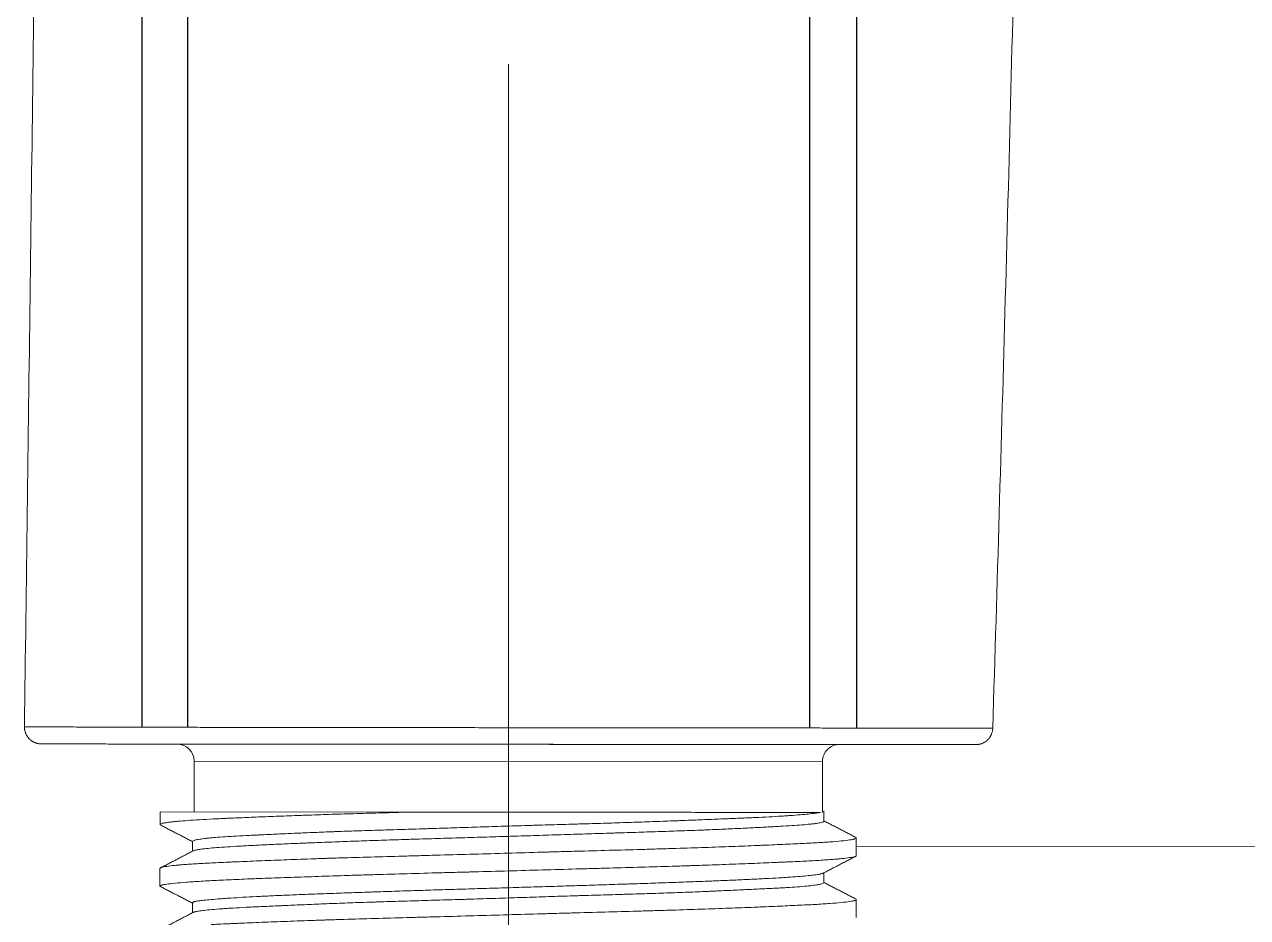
# Model space of a CAD drawing. Extents: x 6534 to 7663, y 0 to 827.
# Drawn here: x 7336.27 to 7372.28, y 343.87 to 370.18 of the extents above; entities that cross this region are included whole.
import ezdxf

# ---------------------------------------------------------------- set-up
doc = ezdxf.new("R2010")
doc.units = 0
doc.header["$LTSCALE"] = 30
doc.header["$MEASUREMENT"] = 0
doc.linetypes.add('CENTER', pattern=[2, 1.25, -0.25, 0.25, -0.25])
doc.layers.get('0').update_dxf_attribs({"linetype": 'CONTINUOUS'})
doc.layers.add('1', color=7, linetype='CONTINUOUS')
doc.layers.add('DEF_LAYER_ASSEM_MEMBER', color=7, linetype='CONTINUOUS')

msp = doc.modelspace()

# ---------------------------------------------------------------- linework, layer by layer
at = {"ltscale": 0.5}
for p, q in [((7360.759, 452.368), (7360.759, 349.455)), ((7359.384, 451.975), (7359.384, 349.457)), ((7341.069, 446.738), (7341.069, 349.476)), ((7339.723, 446.353), (7339.723, 349.479))]:
    msp.add_line(p, q, dxfattribs=at)
at = {"layer": '1', "color": 7, "linetype": 'Continuous', "lineweight": 18}
for p, q in [((7341.26, 348.483), (7341.259, 346.983)), ((7359.76, 348.469), (7359.759, 346.969)), ((7340.259, 346.984), (7340.258, 346.615)), ((7347.575, 346.979), (7340.259, 346.984)), ((7360.758, 345.969), (7397.008, 345.942))]:
    msp.add_line(p, q, dxfattribs=at)
at = {"layer": '1', "color": 7, "linetype": 'Continuous', "lineweight": 13}
for p, q in [((7359.757, 348.469), (7341.26, 348.483)), ((7359.76, 348.469), (7359.757, 348.469))]:
    msp.add_line(p, q, dxfattribs=at)
at = {"layer": '1', "color": 7, "linetype": 'Continuous', "lineweight": 18}
for centre, start, end in [((7340.76, 348.484), 359.9575, 89.9575), ((7360.26, 348.469), 89.9575, 179.9575)]:
    msp.add_arc(centre, 0.5, start, end, dxfattribs=at)
msp.add_ellipse((7343.137, 348.982), major_axis=(1.3, -0.001), ratio=0.000001, start_param=5.236163, end_param=5.495687, dxfattribs=at)
for points, knots in [([(7366.625, 454.045), (7366.617, 449.672), (7366.545, 440.906), (7366.427, 427.772), (7366.256, 414.635), (7366.08, 403.689), (7365.918, 394.932), (7365.785, 388.364), (7365.641, 381.797), (7365.487, 375.23), (7365.322, 368.664), (7365.092, 360.07), (7364.905, 353.666), (7364.775, 349.451)], [0, 0, 0, 0, 0.12558, 0.25116, 0.376739, 0.502319, 0.565109, 0.627899, 0.690689, 0.753479, 0.816268, 0.879058, 1, 1, 1, 1]), ([(7337.521, 445.722), (7337.499, 444.126), (7337.415, 438.15), (7337.285, 427.797), (7337.113, 414.662), (7336.971, 403.716), (7336.858, 394.959), (7336.772, 388.392), (7336.687, 381.824), (7336.601, 375.257), (7336.516, 368.689), (7336.405, 360.101), (7336.321, 353.703), (7336.267, 349.493)], [0, 0, 0, 0, 0.049777, 0.186275, 0.322772, 0.45927, 0.527518, 0.595767, 0.664016, 0.732265, 0.800513, 0.868762, 1, 1, 1, 1]), ([(7336.267, 349.493), (7336.267, 349.493), (7336.278, 349.493), (7336.328, 349.493), (7336.367, 349.492), (7336.475, 349.492), (7336.544, 349.491), (7336.718, 349.49), (7336.822, 349.49), (7337.07, 349.489), (7337.214, 349.488), (7337.544, 349.486), (7337.731, 349.486), (7338.151, 349.484), (7338.384, 349.483), (7338.897, 349.482), (7339.178, 349.481), (7339.639, 349.48), (7339.799, 349.479), (7340.05, 349.479), (7340.136, 349.478), (7340.31, 349.478), (7340.399, 349.478), (7340.672, 349.477), (7340.861, 349.477), (7341.159, 349.476), (7341.26, 349.476), (7341.468, 349.476), (7341.574, 349.475), (7341.899, 349.475), (7342.125, 349.474), (7342.591, 349.474), (7342.831, 349.473), (7343.324, 349.473), (7343.577, 349.472), (7344.094, 349.471), (7344.358, 349.471), (7344.898, 349.471), (7345.173, 349.47), (7345.734, 349.47), (7346.305, 349.469), (7346.895, 349.468), (7347.495, 349.468), (7347.8, 349.468), (7348.726, 349.467), (7349.361, 349.466), (7350.332, 349.466), (7350.659, 349.465), (7351.153, 349.465), (7351.401, 349.465), (7351.692, 349.465), (7351.838, 349.464), (7351.911, 349.464), (7351.947, 349.464), (7351.965, 349.464), (7351.975, 349.464), (7351.979, 349.464), (7351.981, 349.464), (7351.982, 349.464), (7351.983, 349.464), (7351.983, 349.464), (7352.574, 349.464), (7353.153, 349.463), (7354.282, 349.462), (7354.833, 349.462), (7355.9, 349.46), (7356.417, 349.46), (7357.164, 349.459), (7357.408, 349.459), (7357.887, 349.458), (7358.122, 349.458), (7358.581, 349.458), (7358.806, 349.457), (7359.245, 349.457), (7359.46, 349.457), (7359.775, 349.456), (7359.879, 349.456), (7360.084, 349.456), (7360.185, 349.456), (7360.483, 349.456), (7360.675, 349.456), (7360.952, 349.455), (7361.042, 349.455), (7361.217, 349.455), (7361.303, 349.455), (7361.552, 349.455), (7361.709, 349.455), (7361.93, 349.454), (7362.001, 349.454), (7362.139, 349.454), (7362.205, 349.454), (7362.397, 349.454), (7362.516, 349.454), (7362.738, 349.454), (7362.841, 349.453), (7363.035, 349.453), (7363.126, 349.453), (7363.256, 349.453), (7363.298, 349.453), (7363.379, 349.453), (7363.42, 349.453), (7363.537, 349.453), (7363.611, 349.453), (7363.752, 349.453), (7363.819, 349.452), (7363.944, 349.452), (7364.002, 349.452), (7364.166, 349.452), (7364.26, 349.452), (7364.422, 349.452), (7364.489, 349.452), (7364.601, 349.451), (7364.645, 349.451), (7364.713, 349.451), (7364.737, 349.451), (7364.768, 349.451), (7364.775, 349.451), (7364.775, 349.451)], [0, 0, 0, 0, 0.031156, 0.031156, 0.062409, 0.062409, 0.093662, 0.093662, 0.124915, 0.124915, 0.156168, 0.156168, 0.187421, 0.187421, 0.218674, 0.218674, 0.249927, 0.249927, 0.265554, 0.265554, 0.273367, 0.273367, 0.28118, 0.28118, 0.296807, 0.296807, 0.30462, 0.30462, 0.312433, 0.312433, 0.32806, 0.32806, 0.343686, 0.343686, 0.359313, 0.359313, 0.37494, 0.37494, 0.390566, 0.390566, 0.406193, 0.421819, 0.421819, 0.437446, 0.437446, 0.468699, 0.468699, 0.484325, 0.484325, 0.492138, 0.496045, 0.497998, 0.498975, 0.499463, 0.499707, 0.49983, 0.499891, 0.499921, 0.499936, 0.499936, 0.499952, 0.499952, 0.531205, 0.531205, 0.562458, 0.562458, 0.593711, 0.593711, 0.609337, 0.609337, 0.624964, 0.624964, 0.64059, 0.64059, 0.656217, 0.656217, 0.66403, 0.66403, 0.671843, 0.671843, 0.68747, 0.68747, 0.695283, 0.695283, 0.703096, 0.703096, 0.718723, 0.718723, 0.726536, 0.726536, 0.734349, 0.734349, 0.749976, 0.749976, 0.765602, 0.765602, 0.781229, 0.781229, 0.789042, 0.789042, 0.796855, 0.796855, 0.812482, 0.812482, 0.828108, 0.828108, 0.843735, 0.843735, 0.874988, 0.874988, 0.906241, 0.906241, 0.937494, 0.937494, 0.968747, 0.968747, 1, 1, 1, 1]), ([(7336.766, 348.987), (7336.766, 348.987), (7336.827, 348.986), (7337.084, 348.986), (7337.469, 348.986), (7337.933, 348.986), (7338.444, 348.985), (7338.979, 348.985), (7339.52, 348.984), (7340.057, 348.984), (7340.581, 348.984), (7341.087, 348.983), (7341.59, 348.983), (7342.137, 348.983), (7342.764, 348.982), (7343.493, 348.982), (7344.326, 348.981), (7345.27, 348.98), (7346.336, 348.979), (7347.538, 348.979), (7348.893, 348.978), (7350.372, 348.976), (7351.862, 348.975), (7353.247, 348.974), (7354.461, 348.973), (7355.521, 348.973), (7356.451, 348.972), (7357.27, 348.971), (7357.993, 348.971), (7358.631, 348.97), (7359.203, 348.97), (7359.741, 348.969), (7360.259, 348.969), (7360.741, 348.969), (7361.159, 348.968), (7361.516, 348.968), (7361.833, 348.968), (7362.137, 348.968), (7362.44, 348.967), (7362.742, 348.967), (7363.049, 348.967), (7363.357, 348.967), (7363.645, 348.967), (7363.902, 348.966), (7364.11, 348.966), (7364.244, 348.966), (7364.275, 348.966), (7364.275, 348.966)], [0, 0, 0, 0, 0.037084, 0.073584, 0.106389, 0.135965, 0.162704, 0.186948, 0.208985, 0.229051, 0.24729, 0.263568, 0.278551, 0.293845, 0.310949, 0.33007, 0.351109, 0.374252, 0.399721, 0.42783, 0.458927, 0.493451, 0.529034, 0.560822, 0.588887, 0.613895, 0.636333, 0.656554, 0.674894, 0.691536, 0.706437, 0.720858, 0.735687, 0.750551, 0.764238, 0.776408, 0.788319, 0.801063, 0.815408, 0.831556, 0.849555, 0.869503, 0.891471, 0.915588, 0.942112, 0.97134, 1, 1, 1, 1]), ([(7339.596, 348.984), (7339.648, 348.984), (7339.808, 348.984), (7340.088, 348.984), (7340.437, 348.984), (7340.779, 348.984), (7341.11, 348.983), (7341.427, 348.983), (7341.733, 348.983), (7342.039, 348.983), (7342.359, 348.982), (7342.698, 348.982), (7343.049, 348.982), (7343.314, 348.982), (7343.459, 348.982), (7343.483, 348.982)], [0, 0, 0, 0, 0.05822, 0.176645, 0.28422, 0.382517, 0.472776, 0.553916, 0.626583, 0.697546, 0.770254, 0.843627, 0.915875, 0.985875, 1, 1, 1, 1]), ([(7346.412, 348.98), (7346.778, 348.979), (7347.565, 348.979), (7348.755, 348.978), (7349.925, 348.977), (7350.983, 348.976), (7351.933, 348.975), (7352.792, 348.975), (7353.571, 348.974), (7354.276, 348.974), (7354.856, 348.973), (7355.2, 348.973), (7355.334, 348.973)], [0, 0, 0, 0, 0.126872, 0.269181, 0.398926, 0.514338, 0.618474, 0.71349, 0.800387, 0.880096, 0.953332, 1, 1, 1, 1]), ([(7357.227, 348.971), (7357.256, 348.971), (7357.425, 348.971), (7357.733, 348.971), (7358.141, 348.971), (7358.536, 348.97), (7358.916, 348.97), (7359.267, 348.97), (7359.579, 348.97), (7359.848, 348.969), (7360.088, 348.969), (7360.316, 348.969), (7360.55, 348.969), (7360.784, 348.969), (7361.013, 348.969), (7361.231, 348.968), (7361.438, 348.968), (7361.593, 348.968), (7361.679, 348.968), (7361.704, 348.968)], [0, 0, 0, 0, 0.01442, 0.082634, 0.15177, 0.219487, 0.284427, 0.350107, 0.408757, 0.460442, 0.509241, 0.55938, 0.615208, 0.680165, 0.748686, 0.821138, 0.895807, 0.969671, 1, 1, 1, 1]), ([(7362.303, 348.968), (7362.34, 348.968), (7362.425, 348.967), (7362.539, 348.967), (7362.603, 348.967), (7362.631, 348.967), (7362.632, 348.967)], [0, 0, 0, 0, 0.24291, 0.594065, 0.97807, 1, 1, 1, 1]), ([(7347.575, 346.979), (7347.31, 346.971), (7347.051, 346.964), (7346.542, 346.95), (7346.043, 346.935), (7345.563, 346.921), (7345.092, 346.906), (7344.862, 346.898), (7344.58, 346.888), (7344.524, 346.886), (7344.412, 346.882), (7344.247, 346.877), (7344.086, 346.871), (7343.77, 346.859), (7343.567, 346.851), (7343.176, 346.836), (7342.989, 346.828), (7342.629, 346.813), (7342.457, 346.806), (7342.252, 346.796), (7342.211, 346.795), (7342.131, 346.791), (7342.092, 346.789), (7341.975, 346.784), (7341.9, 346.78), (7341.681, 346.769), (7341.41, 346.754), (7341.062, 346.732), (7340.869, 346.716), (7340.739, 346.704), (7340.699, 346.7), (7340.641, 346.694), (7340.623, 346.692), (7340.587, 346.688), (7340.57, 346.686), (7340.488, 346.676), (7340.434, 346.668), (7340.346, 346.653), (7340.314, 346.645), (7340.27, 346.63), (7340.258, 346.623), (7340.258, 346.615)], [0, 0, 0, 0, 0.0625, 0.0625, 0.125, 0.1875, 0.1875, 0.25, 0.25, 0.265625, 0.265625, 0.28125, 0.3125, 0.3125, 0.375, 0.375, 0.4375, 0.4375, 0.5, 0.5, 0.515625, 0.515625, 0.53125, 0.53125, 0.5625, 0.5625, 0.625, 0.6875, 0.75, 0.75, 0.78125, 0.78125, 0.796875, 0.796875, 0.8125, 0.8125, 0.875, 0.875, 0.9375, 0.9375, 1, 1, 1, 1]), ([(7341.213, 346.117), (7341.212, 346.123), (7341.22, 346.13), (7341.249, 346.143), (7341.273, 346.151), (7341.338, 346.165), (7341.378, 346.173), (7341.477, 346.188), (7341.535, 346.196), (7341.619, 346.206), (7341.636, 346.208), (7341.672, 346.212), (7341.727, 346.217), (7341.787, 346.223), (7341.912, 346.234), (7342.003, 346.241), (7342.202, 346.254), (7342.416, 346.268), (7342.661, 346.281), (7342.857, 346.291), (7342.924, 346.294), (7343.027, 346.299), (7343.062, 346.301), (7343.133, 346.304), (7343.312, 346.313), (7343.5, 346.322), (7343.813, 346.336), (7344.137, 346.351), (7344.486, 346.367), (7344.846, 346.382), (7345.033, 346.389), (7345.273, 346.399), (7345.322, 346.4), (7345.42, 346.404), (7345.567, 346.41), (7345.716, 346.415), (7346.017, 346.425), (7346.221, 346.432), (7346.637, 346.445), (7347.061, 346.458), (7347.498, 346.471), (7347.831, 346.481), (7347.943, 346.485), (7348.113, 346.49), (7348.169, 346.492), (7348.283, 346.495), (7348.34, 346.497), (7348.624, 346.506), (7348.852, 346.513), (7349.31, 346.528), (7349.769, 346.543), (7350.232, 346.558), (7350.696, 346.573), (7350.929, 346.58), (7351.221, 346.589), (7351.279, 346.591), (7351.396, 346.594), (7351.571, 346.6), (7351.745, 346.605), (7352.092, 346.615), (7352.321, 346.621), (7352.607, 346.63), (7352.664, 346.631), (7352.778, 346.635), (7352.834, 346.636), (7353.004, 346.641), (7353.116, 346.645), (7353.45, 346.654), (7353.669, 346.661), (7354.101, 346.675), (7354.313, 346.682), (7354.731, 346.697), (7354.936, 346.704), (7355.239, 346.716), (7355.389, 346.721), (7355.537, 346.727), (7355.635, 346.731), (7355.684, 346.733), (7355.927, 346.742), (7356.116, 346.75), (7356.482, 346.765), (7356.659, 346.772), (7356.874, 346.78), (7356.917, 346.782), (7357.001, 346.786), (7357.126, 346.791), (7357.247, 346.796), (7357.483, 346.806), (7357.785, 346.819), (7358.059, 346.832), (7358.319, 346.845), (7358.443, 346.853), (7358.617, 346.863), (7358.674, 346.867), (7358.756, 346.873), (7358.783, 346.875), (7358.836, 346.878), (7358.862, 346.88), (7358.988, 346.89), (7359.175, 346.905), (7359.405, 346.928), (7359.525, 346.942), (7359.629, 346.957), (7359.672, 346.964), (7359.706, 346.971)], [0, 0, 0, 0, 0.022851, 0.022851, 0.047906, 0.047906, 0.072961, 0.072961, 0.098016, 0.098016, 0.10428, 0.10428, 0.110543, 0.123071, 0.123071, 0.148126, 0.148126, 0.173181, 0.198236, 0.198236, 0.210764, 0.210764, 0.217028, 0.217028, 0.223292, 0.248347, 0.248347, 0.273402, 0.298457, 0.298457, 0.323512, 0.323512, 0.329776, 0.329776, 0.33604, 0.348567, 0.348567, 0.373622, 0.373622, 0.398677, 0.423732, 0.423732, 0.43626, 0.43626, 0.442524, 0.442524, 0.448788, 0.448788, 0.473843, 0.473843, 0.498898, 0.523953, 0.523953, 0.549008, 0.549008, 0.555272, 0.555272, 0.561536, 0.574063, 0.574063, 0.599118, 0.599118, 0.605382, 0.605382, 0.611646, 0.611646, 0.624173, 0.624173, 0.649228, 0.649228, 0.674284, 0.674284, 0.699339, 0.699339, 0.711866, 0.71813, 0.71813, 0.724394, 0.724394, 0.749449, 0.749449, 0.774504, 0.774504, 0.780768, 0.780768, 0.787032, 0.799559, 0.799559, 0.824614, 0.849669, 0.849669, 0.874724, 0.874724, 0.887252, 0.887252, 0.893516, 0.893516, 0.89978, 0.89978, 0.924835, 0.94989, 0.974945, 0.974945, 1, 1, 1, 1]), ([(7359.704, 346.97), (7359.672, 346.97), (7359.621, 346.97), (7359.481, 346.97), (7359.393, 346.97), (7359.18, 346.97), (7359.055, 346.97), (7358.892, 346.97), (7358.874, 346.97), (7358.837, 346.97), (7358.78, 346.97), (7358.721, 346.97), (7358.6, 346.97), (7358.515, 346.97), (7358.249, 346.971), (7357.861, 346.971), (7357.411, 346.971), (7357.11, 346.971), (7357.049, 346.971), (7356.925, 346.972), (7356.737, 346.972), (7356.543, 346.972), (7356.147, 346.972), (7355.872, 346.972), (7355.299, 346.973), (7355.001, 346.973), (7354.653, 346.973), (7354.615, 346.973), (7354.537, 346.973), (7354.497, 346.973), (7354.38, 346.973), (7354.301, 346.974), (7354.063, 346.974), (7353.903, 346.974), (7353.419, 346.974), (7353.091, 346.974), (7352.423, 346.975), (7352.084, 346.975), (7351.653, 346.975), (7351.566, 346.976), (7351.436, 346.976), (7351.392, 346.976), (7351.305, 346.976), (7351.087, 346.976), (7350.869, 346.976), (7350.347, 346.976), (7350, 346.977), (7349.305, 346.977), (7348.958, 346.977), (7348.438, 346.978), (7348.265, 346.978), (7347.918, 346.978), (7347.746, 346.978), (7347.575, 346.979)], [0, 0, 0, 0, 0.0625, 0.0625, 0.125, 0.125, 0.1875, 0.1875, 0.195312, 0.195312, 0.203125, 0.21875, 0.21875, 0.25, 0.25, 0.3125, 0.375, 0.375, 0.390625, 0.390625, 0.40625, 0.4375, 0.4375, 0.5, 0.5, 0.5625, 0.5625, 0.570312, 0.570312, 0.578125, 0.578125, 0.59375, 0.59375, 0.625, 0.625, 0.6875, 0.6875, 0.75, 0.75, 0.765625, 0.765625, 0.773437, 0.773437, 0.78125, 0.8125, 0.8125, 0.875, 0.875, 0.9375, 0.9375, 0.96875, 0.96875, 1, 1, 1, 1]), ([(7341.226, 345.833), (7341.23, 345.836), (7341.252, 345.846), (7341.291, 345.857), (7341.349, 345.868), (7341.37, 345.872), (7341.406, 345.878), (7341.419, 345.88), (7341.446, 345.884), (7341.459, 345.886), (7341.589, 345.903), (7341.742, 345.918), (7342.025, 345.94), (7342.231, 345.955), (7342.474, 345.97), (7342.637, 345.979), (7342.67, 345.981), (7342.737, 345.985), (7342.84, 345.991), (7342.946, 345.996), (7343.164, 346.007), (7343.468, 346.022), (7343.801, 346.037), (7344.148, 346.052), (7344.329, 346.059), (7344.564, 346.069), (7344.611, 346.071), (7344.707, 346.074), (7344.755, 346.076), (7344.901, 346.082), (7344.999, 346.086), (7345.298, 346.097), (7345.502, 346.105), (7345.92, 346.12), (7346.133, 346.128), (7346.57, 346.143), (7346.793, 346.15), (7347.134, 346.161), (7347.249, 346.165), (7347.423, 346.17), (7347.482, 346.172), (7347.599, 346.176), (7347.657, 346.178), (7347.951, 346.187), (7348.187, 346.194), (7348.663, 346.208), (7349.142, 346.223), (7349.627, 346.237), (7349.994, 346.248), (7350.116, 346.252), (7350.301, 346.258), (7350.363, 346.259), (7350.486, 346.263), (7350.548, 346.265), (7350.856, 346.275), (7351.101, 346.282), (7351.587, 346.298), (7351.829, 346.306), (7352.309, 346.321), (7352.547, 346.329), (7353.02, 346.344), (7353.255, 346.351), (7353.547, 346.36), (7353.605, 346.362), (7353.721, 346.366), (7353.894, 346.371), (7354.065, 346.377), (7354.402, 346.387), (7354.843, 346.401), (7355.266, 346.415), (7355.679, 346.43), (7355.881, 346.437), (7356.128, 346.446), (7356.177, 346.448), (7356.274, 346.452), (7356.323, 346.454), (7356.466, 346.46), (7356.56, 346.464), (7356.837, 346.475), (7357.013, 346.483), (7357.352, 346.499), (7357.514, 346.508), (7357.824, 346.523), (7357.972, 346.531), (7358.183, 346.542), (7358.251, 346.546), (7358.351, 346.551), (7358.384, 346.553), (7358.449, 346.557), (7358.481, 346.558), (7358.637, 346.567), (7358.753, 346.574), (7358.968, 346.588), (7359.166, 346.602), (7359.328, 346.617), (7359.436, 346.628), (7359.47, 346.631), (7359.517, 346.637), (7359.532, 346.639), (7359.561, 346.643), (7359.575, 346.645), (7359.642, 346.655), (7359.685, 346.663), (7359.752, 346.679), (7359.776, 346.687), (7359.8, 346.702), (7359.805, 346.708), (7359.805, 346.714)], [0, 0, 0, 0, 0.008901, 0.034476, 0.034476, 0.047264, 0.047264, 0.053658, 0.053658, 0.060051, 0.060051, 0.111202, 0.111202, 0.136778, 0.162353, 0.162353, 0.168747, 0.168747, 0.175141, 0.187929, 0.187929, 0.213504, 0.23908, 0.23908, 0.264655, 0.264655, 0.271049, 0.271049, 0.277443, 0.277443, 0.290231, 0.290231, 0.315806, 0.315806, 0.341381, 0.341381, 0.366957, 0.366957, 0.379745, 0.379745, 0.386138, 0.386138, 0.392532, 0.392532, 0.418108, 0.418108, 0.443683, 0.469259, 0.469259, 0.482046, 0.482046, 0.48844, 0.48844, 0.494834, 0.494834, 0.52041, 0.52041, 0.545985, 0.545985, 0.571561, 0.571561, 0.597136, 0.597136, 0.60353, 0.60353, 0.609924, 0.622711, 0.622711, 0.648287, 0.673862, 0.673862, 0.699438, 0.699438, 0.705832, 0.705832, 0.712225, 0.712225, 0.725013, 0.725013, 0.750589, 0.750589, 0.776164, 0.776164, 0.80174, 0.80174, 0.814527, 0.814527, 0.820921, 0.820921, 0.827315, 0.827315, 0.85289, 0.85289, 0.878466, 0.904041, 0.904041, 0.916829, 0.916829, 0.923223, 0.923223, 0.929617, 0.929617, 0.955192, 0.955192, 0.980768, 0.980768, 1, 1, 1, 1]), ([(7340.27, 345.335), (7340.278, 345.34), (7340.29, 345.345), (7340.34, 345.36), (7340.389, 345.37), (7340.519, 345.39), (7340.6, 345.399), (7340.722, 345.412), (7340.76, 345.415), (7340.801, 345.419), (7340.828, 345.421), (7340.842, 345.423), (7340.914, 345.429), (7340.974, 345.433), (7341.167, 345.447), (7341.453, 345.465), (7341.796, 345.482), (7342.075, 345.495), (7342.172, 345.5), (7342.322, 345.507), (7342.373, 345.509), (7342.477, 345.513), (7342.53, 345.516), (7342.798, 345.527), (7343.024, 345.537), (7343.496, 345.556), (7343.744, 345.565), (7344.26, 345.585), (7344.529, 345.595), (7344.879, 345.607), (7344.95, 345.609), (7345.057, 345.613), (7345.093, 345.614), (7345.165, 345.617), (7345.345, 345.623), (7345.528, 345.628), (7345.972, 345.642), (7346.576, 345.659), (7347.205, 345.677), (7347.686, 345.69), (7347.848, 345.694), (7348.093, 345.701), (7348.176, 345.703), (7348.341, 345.708), (7348.423, 345.71), (7348.837, 345.721), (7349.169, 345.73), (7349.834, 345.749), (7350.167, 345.759), (7350.835, 345.778), (7351.17, 345.788), (7351.548, 345.799), (7351.59, 345.8), (7351.674, 345.803), (7351.716, 345.804), (7351.842, 345.807), (7352.093, 345.815), (7352.341, 345.822), (7352.834, 345.835), (7353.482, 345.853), (7354.112, 345.87), (7354.577, 345.883), (7354.731, 345.888), (7354.96, 345.894), (7355.037, 345.897), (7355.188, 345.901), (7355.262, 345.903), (7355.634, 345.915), (7355.921, 345.924), (7356.476, 345.943), (7356.745, 345.952), (7357.262, 345.972), (7357.511, 345.981), (7357.78, 345.992), (7357.81, 345.994), (7357.869, 345.996), (7357.957, 346), (7358.158, 346.008), (7358.322, 346.016), (7358.641, 346.03), (7358.84, 346.038), (7359.212, 346.056), (7359.384, 346.065), (7359.622, 346.078), (7359.698, 346.083), (7359.843, 346.092), (7359.911, 346.096), (7360.105, 346.11), (7360.217, 346.119), (7360.412, 346.138), (7360.493, 346.148), (7360.592, 346.162), (7360.621, 346.167), (7360.658, 346.175), (7360.669, 346.177), (7360.69, 346.182), (7360.7, 346.185), (7360.741, 346.197), (7360.758, 346.207), (7360.758, 346.217)], [0, 0, 0, 0, 0.016123, 0.016123, 0.047861, 0.047861, 0.079599, 0.079599, 0.087533, 0.091501, 0.091501, 0.095468, 0.095468, 0.111337, 0.111337, 0.143075, 0.174813, 0.174813, 0.190682, 0.190682, 0.198616, 0.198616, 0.206551, 0.206551, 0.238289, 0.238289, 0.270027, 0.270027, 0.301765, 0.301765, 0.309699, 0.309699, 0.313666, 0.313666, 0.317634, 0.333503, 0.333503, 0.365241, 0.396979, 0.396979, 0.412848, 0.412848, 0.420782, 0.420782, 0.428717, 0.428717, 0.460455, 0.460455, 0.492193, 0.492193, 0.52393, 0.52393, 0.527898, 0.527898, 0.531865, 0.531865, 0.539799, 0.555668, 0.555668, 0.587406, 0.619144, 0.619144, 0.635013, 0.635013, 0.642948, 0.642948, 0.650882, 0.650882, 0.68262, 0.68262, 0.714358, 0.714358, 0.746096, 0.746096, 0.750064, 0.750064, 0.754031, 0.761965, 0.777834, 0.777834, 0.809572, 0.809572, 0.84131, 0.84131, 0.857179, 0.857179, 0.873048, 0.873048, 0.904786, 0.904786, 0.936524, 0.936524, 0.952393, 0.952393, 0.960328, 0.960328, 0.968262, 0.968262, 1, 1, 1, 1]), ([(7360.743, 345.678), (7360.735, 345.674), (7360.723, 345.67), (7360.675, 345.656), (7360.626, 345.647), (7360.496, 345.628), (7360.415, 345.618), (7360.293, 345.606), (7360.255, 345.602), (7360.214, 345.598), (7360.187, 345.596), (7360.173, 345.595), (7360.102, 345.589), (7360.041, 345.584), (7359.848, 345.57), (7359.705, 345.56), (7359.39, 345.542), (7359.219, 345.534), (7358.94, 345.52), (7358.843, 345.516), (7358.693, 345.509), (7358.642, 345.506), (7358.538, 345.502), (7358.485, 345.5), (7358.217, 345.488), (7357.992, 345.479), (7357.519, 345.46), (7357.272, 345.45), (7356.755, 345.431), (7356.486, 345.422), (7356.136, 345.41), (7356.066, 345.407), (7355.959, 345.404), (7355.923, 345.403), (7355.851, 345.4), (7355.67, 345.394), (7355.487, 345.389), (7355.043, 345.375), (7354.439, 345.358), (7353.81, 345.34), (7353.329, 345.326), (7353.167, 345.322), (7352.922, 345.315), (7352.84, 345.313), (7352.675, 345.308), (7352.592, 345.306), (7352.178, 345.294), (7351.847, 345.284), (7351.182, 345.265), (7350.848, 345.256), (7350.18, 345.237), (7349.845, 345.228), (7349.467, 345.217), (7349.425, 345.216), (7349.341, 345.214), (7349.299, 345.213), (7349.173, 345.209), (7348.922, 345.203), (7348.674, 345.196), (7348.181, 345.183), (7347.533, 345.165), (7346.903, 345.147), (7346.438, 345.133), (7346.284, 345.128), (7346.055, 345.121), (7345.979, 345.119), (7345.828, 345.114), (7345.753, 345.112), (7345.382, 345.1), (7345.094, 345.09), (7344.539, 345.071), (7344.271, 345.062), (7343.753, 345.043), (7343.504, 345.034), (7343.235, 345.024), (7343.205, 345.023), (7343.146, 345.021), (7343.058, 345.017), (7342.857, 345.01), (7342.693, 345.003), (7342.374, 344.989), (7341.976, 344.971), (7341.631, 344.952), (7341.393, 344.938), (7341.317, 344.933), (7341.172, 344.923), (7341.104, 344.919), (7340.911, 344.904), (7340.798, 344.894), (7340.603, 344.875), (7340.522, 344.866), (7340.423, 344.853), (7340.395, 344.848), (7340.357, 344.841), (7340.346, 344.839), (7340.325, 344.834), (7340.316, 344.832), (7340.274, 344.821), (7340.257, 344.811), (7340.257, 344.802)], [0, 0, 0, 0, 0.01459, 0.01459, 0.046378, 0.046378, 0.078165, 0.078165, 0.086112, 0.090085, 0.090085, 0.094059, 0.094059, 0.109952, 0.109952, 0.14174, 0.14174, 0.173527, 0.173527, 0.189421, 0.189421, 0.197368, 0.197368, 0.205315, 0.205315, 0.237102, 0.237102, 0.268889, 0.268889, 0.300677, 0.300677, 0.308624, 0.308624, 0.312597, 0.312597, 0.316571, 0.332464, 0.332464, 0.364252, 0.396039, 0.396039, 0.411933, 0.411933, 0.41988, 0.41988, 0.427827, 0.427827, 0.459614, 0.459614, 0.491401, 0.491401, 0.523189, 0.523189, 0.527162, 0.527162, 0.531136, 0.531136, 0.539082, 0.554976, 0.554976, 0.586764, 0.618551, 0.618551, 0.634445, 0.634445, 0.642392, 0.642392, 0.650338, 0.650338, 0.682126, 0.682126, 0.713913, 0.713913, 0.745701, 0.745701, 0.749674, 0.749674, 0.753648, 0.761594, 0.777488, 0.777488, 0.809276, 0.841063, 0.841063, 0.856957, 0.856957, 0.87285, 0.87285, 0.904638, 0.904638, 0.936425, 0.936425, 0.952319, 0.952319, 0.960266, 0.960266, 0.968213, 0.968213, 1, 1, 1, 1]), ([(7340.257, 344.8), (7340.257, 344.822), (7340.257, 344.921), (7340.257, 345.095), (7340.257, 345.248), (7340.257, 345.324)], [0, 0, 0, 0, 0.125977, 0.562948, 1, 1, 1, 1]), ([(7341.21, 344.305), (7341.21, 344.31), (7341.213, 344.315), (7341.225, 344.323), (7341.232, 344.326), (7341.247, 344.332), (7341.252, 344.334), (7341.264, 344.337), (7341.297, 344.346), (7341.343, 344.355), (7341.435, 344.369), (7341.49, 344.376), (7341.615, 344.39), (7341.687, 344.397), (7341.846, 344.411), (7341.934, 344.418), (7342.054, 344.427), (7342.079, 344.429), (7342.129, 344.432), (7342.155, 344.434), (7342.233, 344.44), (7342.287, 344.443), (7342.455, 344.454), (7342.692, 344.469), (7343.089, 344.491), (7343.382, 344.505), (7343.613, 344.516), (7343.692, 344.519), (7343.853, 344.527), (7343.936, 344.53), (7344.187, 344.541), (7344.36, 344.548), (7344.716, 344.561), (7344.9, 344.568), (7345.276, 344.582), (7345.663, 344.596), (7346.07, 344.61), (7346.33, 344.619), (7346.383, 344.621), (7346.488, 344.625), (7346.541, 344.626), (7346.701, 344.632), (7346.807, 344.635), (7347.13, 344.646), (7347.564, 344.66), (7348.009, 344.675), (7348.458, 344.689), (7348.684, 344.696), (7349.029, 344.707), (7349.144, 344.71), (7349.376, 344.717), (7349.493, 344.721), (7349.842, 344.731), (7350.075, 344.738), (7350.539, 344.752), (7351.002, 344.766), (7351.694, 344.787), (7352.153, 344.801), (7352.497, 344.812), (7352.611, 344.815), (7352.839, 344.822), (7352.952, 344.826), (7353.29, 344.837), (7353.512, 344.844), (7353.787, 344.853), (7353.842, 344.854), (7353.951, 344.858), (7354.005, 344.86), (7354.168, 344.865), (7354.275, 344.869), (7354.594, 344.879), (7354.802, 344.887), (7355.207, 344.901), (7355.406, 344.908), (7355.793, 344.922), (7355.982, 344.929), (7356.258, 344.94), (7356.395, 344.945), (7356.528, 344.95), (7356.617, 344.954), (7356.661, 344.955), (7356.879, 344.964), (7357.046, 344.971), (7357.368, 344.985), (7357.677, 345), (7357.959, 345.014), (7358.227, 345.028), (7358.355, 345.035), (7358.506, 345.044), (7358.536, 345.046), (7358.595, 345.049), (7358.624, 345.051), (7358.709, 345.057), (7358.764, 345.06), (7358.921, 345.071), (7359.018, 345.078), (7359.194, 345.093), (7359.273, 345.1), (7359.416, 345.114), (7359.543, 345.129), (7359.636, 345.143), (7359.684, 345.152), (7359.693, 345.153), (7359.71, 345.157), (7359.718, 345.159), (7359.741, 345.164), (7359.753, 345.168), (7359.773, 345.174), (7359.78, 345.177), (7359.786, 345.18)], [0, 0, 0, 0, 0.014917, 0.014917, 0.027103, 0.027103, 0.033197, 0.033197, 0.03929, 0.063664, 0.063664, 0.088037, 0.088037, 0.112411, 0.112411, 0.136785, 0.136785, 0.142878, 0.142878, 0.148971, 0.148971, 0.161158, 0.161158, 0.185532, 0.209905, 0.234279, 0.234279, 0.246466, 0.246466, 0.258653, 0.258653, 0.283026, 0.283026, 0.3074, 0.3074, 0.331773, 0.356147, 0.356147, 0.36224, 0.36224, 0.368334, 0.368334, 0.380521, 0.380521, 0.404894, 0.429268, 0.429268, 0.453641, 0.453641, 0.465828, 0.465828, 0.478015, 0.478015, 0.502389, 0.502389, 0.526762, 0.551136, 0.575509, 0.575509, 0.587696, 0.587696, 0.599883, 0.599883, 0.624257, 0.624257, 0.63035, 0.63035, 0.636443, 0.636443, 0.64863, 0.64863, 0.673004, 0.673004, 0.697377, 0.697377, 0.721751, 0.721751, 0.733938, 0.740031, 0.740031, 0.746125, 0.746125, 0.770498, 0.770498, 0.794872, 0.819245, 0.819245, 0.843619, 0.843619, 0.849712, 0.849712, 0.855806, 0.855806, 0.867993, 0.867993, 0.892366, 0.892366, 0.91674, 0.91674, 0.941113, 0.965487, 0.965487, 0.97158, 0.97158, 0.977674, 0.977674, 0.989861, 0.989861, 1, 1, 1, 1]), ([(7341.223, 344.018), (7341.226, 344.021), (7341.231, 344.023), (7341.241, 344.027), (7341.246, 344.029), (7341.258, 344.033), (7341.291, 344.042), (7341.339, 344.052), (7341.435, 344.068), (7341.493, 344.076), (7341.627, 344.092), (7341.703, 344.1), (7341.874, 344.116), (7341.969, 344.123), (7342.099, 344.133), (7342.126, 344.135), (7342.18, 344.138), (7342.263, 344.144), (7342.35, 344.149), (7342.531, 344.16), (7342.787, 344.174), (7343.075, 344.188), (7343.378, 344.202), (7343.538, 344.209), (7343.748, 344.219), (7343.79, 344.22), (7343.876, 344.224), (7343.92, 344.226), (7344.051, 344.232), (7344.14, 344.236), (7344.412, 344.247), (7344.599, 344.255), (7344.984, 344.272), (7345.183, 344.28), (7345.591, 344.296), (7345.8, 344.304), (7346.123, 344.315), (7346.232, 344.319), (7346.398, 344.324), (7346.454, 344.326), (7346.565, 344.33), (7346.621, 344.331), (7346.901, 344.34), (7347.356, 344.354), (7347.821, 344.368), (7348.291, 344.382), (7348.529, 344.388), (7348.891, 344.399), (7349.012, 344.403), (7349.194, 344.408), (7349.256, 344.41), (7349.378, 344.414), (7349.44, 344.416), (7349.746, 344.425), (7349.991, 344.433), (7350.48, 344.449), (7350.968, 344.465), (7351.454, 344.481), (7351.939, 344.497), (7352.181, 344.505), (7352.483, 344.514), (7352.544, 344.516), (7352.664, 344.519), (7352.844, 344.525), (7353.022, 344.53), (7353.377, 344.541), (7353.611, 344.547), (7353.899, 344.556), (7353.957, 344.558), (7354.071, 344.561), (7354.242, 344.566), (7354.41, 344.571), (7354.742, 344.582), (7354.959, 344.589), (7355.381, 344.603), (7355.587, 344.611), (7355.988, 344.627), (7356.184, 344.635), (7356.422, 344.645), (7356.469, 344.647), (7356.563, 344.651), (7356.61, 344.653), (7356.749, 344.659), (7356.839, 344.664), (7357.105, 344.676), (7357.275, 344.684), (7357.6, 344.699), (7357.756, 344.707), (7358.052, 344.721), (7358.193, 344.728), (7358.393, 344.738), (7358.457, 344.742), (7358.552, 344.747), (7358.583, 344.748), (7358.643, 344.752), (7358.673, 344.754), (7358.819, 344.762), (7358.927, 344.769), (7359.123, 344.783), (7359.212, 344.791), (7359.372, 344.806), (7359.442, 344.814), (7359.534, 344.826), (7359.562, 344.83), (7359.601, 344.837), (7359.614, 344.839), (7359.638, 344.843), (7359.649, 344.845), (7359.703, 344.855), (7359.736, 344.863), (7359.782, 344.88), (7359.796, 344.888), (7359.802, 344.897), (7359.803, 344.899), (7359.803, 344.9)], [0, 0, 0, 0, 0.007482, 0.007482, 0.013887, 0.013887, 0.020293, 0.045916, 0.045916, 0.071538, 0.071538, 0.097161, 0.097161, 0.122784, 0.122784, 0.129189, 0.129189, 0.135595, 0.148406, 0.148406, 0.174029, 0.199651, 0.199651, 0.225274, 0.225274, 0.23168, 0.23168, 0.238085, 0.238085, 0.250897, 0.250897, 0.276519, 0.276519, 0.302142, 0.302142, 0.327765, 0.327765, 0.340576, 0.340576, 0.346982, 0.346982, 0.353387, 0.353387, 0.37901, 0.404633, 0.404633, 0.430255, 0.430255, 0.443067, 0.443067, 0.449472, 0.449472, 0.455878, 0.455878, 0.481501, 0.481501, 0.507123, 0.532746, 0.532746, 0.558368, 0.558368, 0.564774, 0.564774, 0.57118, 0.583991, 0.583991, 0.609614, 0.609614, 0.616019, 0.616019, 0.622425, 0.635236, 0.635236, 0.660859, 0.660859, 0.686482, 0.686482, 0.712104, 0.712104, 0.71851, 0.71851, 0.724916, 0.724916, 0.737727, 0.737727, 0.76335, 0.76335, 0.788972, 0.788972, 0.814595, 0.814595, 0.827406, 0.827406, 0.833812, 0.833812, 0.840217, 0.840217, 0.86584, 0.86584, 0.891463, 0.891463, 0.917085, 0.917085, 0.929897, 0.929897, 0.936302, 0.936302, 0.942708, 0.942708, 0.968331, 0.968331, 0.993953, 0.993953, 1, 1, 1, 1]), ([(7341.761, 343.666), (7341.832, 343.669), (7341.905, 343.673), (7342.074, 343.681), (7342.171, 343.685), (7342.321, 343.692), (7342.372, 343.694), (7342.476, 343.699), (7342.529, 343.701), (7342.797, 343.713), (7343.022, 343.723), (7343.495, 343.742), (7343.742, 343.751), (7344.259, 343.771), (7344.527, 343.781), (7344.878, 343.793), (7344.948, 343.795), (7345.055, 343.799), (7345.091, 343.8), (7345.163, 343.802), (7345.344, 343.808), (7345.527, 343.814), (7345.97, 343.827), (7346.575, 343.845), (7347.204, 343.862), (7347.685, 343.875), (7347.847, 343.88), (7348.092, 343.886), (7348.174, 343.889), (7348.339, 343.893), (7348.422, 343.895), (7348.836, 343.907), (7349.167, 343.916), (7349.832, 343.935), (7350.165, 343.945), (7350.834, 343.964), (7351.169, 343.974), (7351.547, 343.985), (7351.589, 343.986), (7351.673, 343.988), (7351.715, 343.99), (7351.841, 343.993), (7351.924, 343.996), (7352.174, 344.003), (7352.34, 344.007), (7352.833, 344.021), (7353.481, 344.038), (7354.111, 344.056), (7354.576, 344.069), (7354.73, 344.073), (7354.959, 344.08), (7355.035, 344.082), (7355.186, 344.087), (7355.261, 344.089), (7355.632, 344.1), (7355.92, 344.11), (7356.475, 344.128), (7356.743, 344.138), (7357.261, 344.158), (7357.51, 344.167), (7357.779, 344.178), (7357.809, 344.18), (7357.868, 344.182), (7357.956, 344.186), (7358.157, 344.194), (7358.321, 344.201), (7358.64, 344.215), (7359.038, 344.233), (7359.383, 344.25), (7359.621, 344.263), (7359.697, 344.268), (7359.842, 344.277), (7359.91, 344.282), (7360.103, 344.295), (7360.216, 344.305), (7360.41, 344.324), (7360.492, 344.333), (7360.59, 344.348), (7360.619, 344.353), (7360.657, 344.361), (7360.668, 344.363), (7360.689, 344.368), (7360.698, 344.371), (7360.74, 344.383), (7360.757, 344.393), (7360.757, 344.403)], [0, 0, 0, 0, 0.015431, 0.015431, 0.034365, 0.034365, 0.043832, 0.043832, 0.053299, 0.053299, 0.091167, 0.091167, 0.129035, 0.129035, 0.166903, 0.166903, 0.17637, 0.17637, 0.181104, 0.181104, 0.185837, 0.204771, 0.204771, 0.242639, 0.280507, 0.280507, 0.299441, 0.299441, 0.308908, 0.308908, 0.318375, 0.318375, 0.356243, 0.356243, 0.394112, 0.394112, 0.43198, 0.43198, 0.436713, 0.436713, 0.441447, 0.441447, 0.450914, 0.450914, 0.469848, 0.469848, 0.507716, 0.545584, 0.545584, 0.564518, 0.564518, 0.573985, 0.573985, 0.583452, 0.583452, 0.62132, 0.62132, 0.659188, 0.659188, 0.697056, 0.697056, 0.701789, 0.701789, 0.706523, 0.71599, 0.734924, 0.734924, 0.772792, 0.81066, 0.81066, 0.829594, 0.829594, 0.848528, 0.848528, 0.886396, 0.886396, 0.924264, 0.924264, 0.943198, 0.943198, 0.952665, 0.952665, 0.962132, 0.962132, 1, 1, 1, 1])]:
    msp.add_open_spline(points, degree=3, knots=knots, dxfattribs=at)
for points, degree in [([(7336.267, 349.493), (7336.267, 349.493), (7336.284, 349.493), (7336.319, 349.492)], 3), ([(7345.633, 348.98), (7345.89, 348.98), (7346.149, 348.98), (7346.412, 348.979)], 3), ([(7359.805, 346.706), (7359.805, 346.862), (7359.805, 347.018)], 2), ([(7340.258, 346.615), (7340.258, 346.61), (7340.263, 346.605), (7340.272, 346.6)], 3), ([(7340.264, 346.605), (7340.738, 346.357), (7341.213, 346.109)], 2), ([(7360.752, 346.227), (7360.279, 346.475), (7359.805, 346.722)], 2), ([(7341.213, 346.125), (7341.212, 345.976), (7341.212, 345.826)], 2), ([(7360.758, 346.217), (7360.758, 346.223), (7360.751, 346.229), (7360.738, 346.235)], 3), ([(7360.758, 345.692), (7360.758, 345.867), (7360.758, 346.042), (7360.758, 346.217)], 3), ([(7341.24, 345.841), (7340.751, 345.586), (7340.262, 345.331)], 2), ([(7359.775, 345.175), (7360.263, 345.428), (7360.75, 345.682)], 2), ([(7359.803, 344.892), (7359.803, 345.041), (7359.803, 345.189)], 2), ([(7340.257, 344.802), (7340.257, 344.797), (7340.262, 344.792), (7340.272, 344.786)], 3), ([(7340.265, 344.79), (7340.738, 344.543), (7341.21, 344.296)], 2), ([(7360.753, 344.412), (7360.278, 344.66), (7359.803, 344.908)], 2), ([(7341.21, 344.311), (7341.21, 344.161), (7341.21, 344.012)], 2), ([(7360.757, 344.403), (7360.757, 344.409), (7360.751, 344.414), (7360.738, 344.42)], 3), ([(7360.756, 343.878), (7360.757, 344.053), (7360.757, 344.228), (7360.757, 344.403)], 3), ([(7341.238, 344.026), (7340.749, 343.772), (7340.26, 343.517)], 2)]:
    msp.add_open_spline(points, degree=degree, dxfattribs=at)
for points, weights in [([(7336.766, 348.987), (7336.471, 348.987), (7336.263, 349.197), (7336.267, 349.493)], [1.17455887545, 0.941812743012, 0.941813708187, 1.17456177098]), ([(7364.275, 348.966), (7364.56, 348.966), (7364.766, 349.164), (7364.775, 349.451)], [1.17456095671, 0.948667935738, 0.942014906424, 1.15460186877])]:
    msp.add_rational_spline(points, weights, degree=3, dxfattribs=at)
at = {"layer": 'DEF_LAYER_ASSEM_MEMBER', "color": 1, "linetype": 'CENTER', "lineweight": 5}
msp.add_line((7350.521, 369.01), (7350.521, 139.532), dxfattribs=at)

doc.saveas('drawing.dxf')
